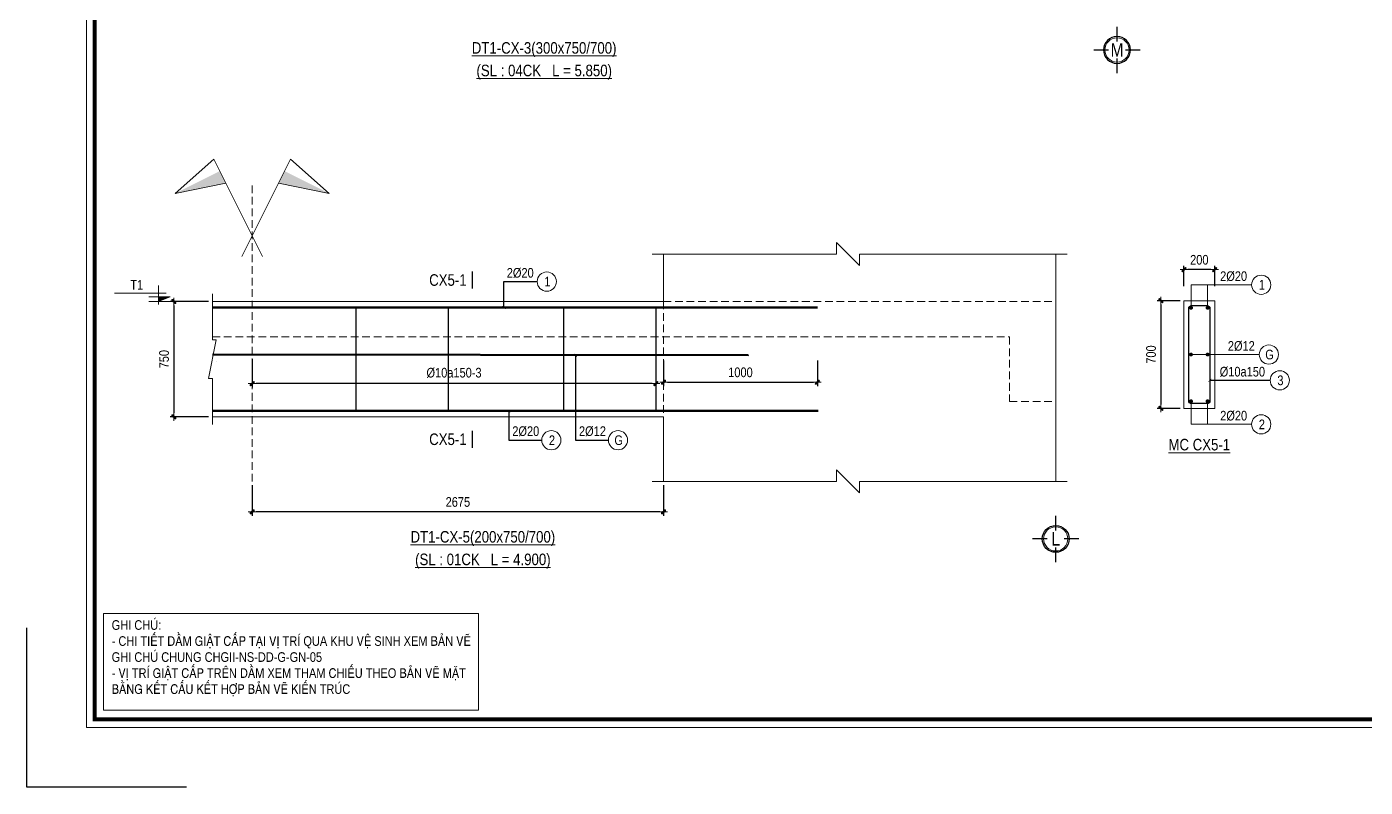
# Model space of a CAD drawing. Header units: millimetres. Extents: x 397144 to 8960116, y 345581 to 674207.
# Drawn here: x 4910048 to 4918751, y 602096 to 607043 of the extents above; entities that cross this region are included whole.
import ezdxf
from ezdxf.enums import TextEntityAlignment as Align

# ---------------------------------------------------------------- set-up
doc = ezdxf.new("R2010")
doc.units = ezdxf.units.MM
doc.header["$PDSIZE"] = -10
doc.linetypes.add('HIDDEN', pattern=[0.375, 0.25, -0.125])
doc.layers.get('0').update_dxf_attribs({"linetype": 'CONTINUOUS'})
doc.layers.get('Defpoints').update_dxf_attribs({"color": 12, "linetype": 'CONTINUOUS'})
for name, color, linetype, lineweight in [('2', 2, 'CONTINUOUS', 20), ('CDAI', 8, 'CONTINUOUS', 30), ('CTHEP', 2, 'CONTINUOUS', 50), ('DBAO', 3, 'CONTINUOUS', 20), ('DGIONG', 4, 'CONTINUOUS', 13), ('KTH', 150, 'CONTINUOUS', 5), ('Net khuat', 8, 'HIDDEN', 13), ('STICK', 1, 'CONTINUOUS', 9), ('TEXT', 7, 'CONTINUOUS', 15)]:
    doc.layers.add(name, color=color, linetype=linetype, lineweight=lineweight)
doc.layers.add('8', color=8, linetype='CONTINUOUS')
doc.layers.add('HATCH', color=7, linetype='CONTINUOUS', lineweight=5, true_color=0x2491ff)
doc.styles.add('HELVECONDENSE', font='VHELVCN_0.TTF')
doc.styles.add('Star-HelCon', font='VHELVCN_0.TTF')
doc.styles.add('TTP-HelCon', font='VHELVCN_0.TTF')
doc.styles.add('VNI-HELVE-CONDENSE', font='VHELVCN_0.TTF')
doc.dimstyles.new('kc-25', dxfattribs={"dimtxt": 62.5, "dimasz": 20, "dimexe": 20, "dimexo": 50, "dimgap": 25, "dimtad": 3, "dimdec": 0, "dimzin": 0, "dimdsep": 46, "dimtxsty": 'VNI-HELVE-CONDENSE', "dimblk": 'DIM', "dimcen": 2.5, "dimclrd": 256, "dimclre": 154, "dimclrt": 7, "dimaunit": 1, "dimadec": 0, "dimazin": 0, "dimtfac": 1, "dimtdec": 0, "dimtix": 1, "dimtmove": 0, "dimatfit": 3, "dimldrblk": 'DOT', "dimfxl": 1, "dimtolj": 1, "dimtzin": 0, "dimarcsym": 0})
doc.dimstyles.new('TTP-25', dxfattribs={"dimscale": 25, "dimtxt": 2.5, "dimasz": 1, "dimexe": 1, "dimexo": 1, "dimgap": 0.09, "dimtad": 0, "dimdec": 4, "dimrnd": 5, "dimzin": 9, "dimdsep": 46, "dimtxsty": 'TTP-HelCon', "dimblk": 'Stick1', "dimcen": 0.09, "dimdle": 1.5, "dimclrd": 256, "dimclre": 256, "dimclrt": 7, "dimadec": 0, "dimazin": 0, "dimtfac": 1, "dimtdec": 4, "dimtmove": 0, "dimatfit": 3, "dimldrblk": '_ArchTick1', "dimfxl": 1, "dimtvp": 1, "dimtolj": 1, "dimtzin": 0, "dimarcsym": 0})

# ---------------------------------------------------------------- blocks, each defined once
blk = doc.blocks.new('dau truc')
blk.add_circle((0, 0), 180)
at = {"layer": '8'}
for p, q in [((0, 127), (0, 345)), ((-127, 0), (-345, 0)), ((345, 0), (127, 0)), ((0, -345), (0, -127))]:
    blk.add_line(p, q, dxfattribs=at)
blk.add_circle((0, 0), 200, dxfattribs=at)
at = {"layer": 'TEXT', "style": 'HELVECONDENSE'}
blk.add_attdef('A', text='', height=233, dxfattribs=at).set_placement((0, 0), align=Align.MIDDLE)
blk = doc.blocks.new('DIM')
h = blk.add_hatch(color=1)
h.paths.add_polyline_path([(0.49, 0.29, 1), (0.29, 0.49), (-0.19, 0), (0.19, 0)])
h.paths.add_polyline_path([(0.19, 0), (-0.19, 0), (-0.49, -0.29, 1), (-0.29, -0.49)])
at = {"color": 9}
for p, q in [((-0.19, 0), (-1.5, 0)), ((0.19, 0), (1.5, 0))]:
    blk.add_line(p, q, dxfattribs=at)
at = {"color": 1}
for p, q in [((-0.49, -0.29), (0.29, 0.49)), ((-0.29, -0.49), (0.49, 0.29)), ((-0.19, 0), (0.19, 0))]:
    blk.add_line(p, q, dxfattribs=at)
blk.add_arc((-0.39, -0.39), 0.138, 135, 315, dxfattribs=at)
blk = doc.blocks.new('Stick1')
at = {"layer": 'STICK'}
h = blk.add_hatch(color=256, dxfattribs=at)
edge = h.paths.add_edge_path()
edge.add_line((0.3, 0.5), (-0.5, -0.3))
edge.add_arc((-0.4, -0.4), 0.141, 135, 315)
edge.add_line((-0.3, -0.5), (0.5, 0.3))
edge.add_arc((0.4, 0.4), 0.141, 315, 495)
blk.add_line((1, 0), (-1, 0), dxfattribs=at)
blk.add_lwpolyline([(0.3, 0.5), (-0.5, -0.3, 1), (-0.3, -0.5), (0.5, 0.3, 1), (0.3, 0.5, 1)], format="xyb", dxfattribs=at)
blk = doc.blocks.new('*D620')
at = {"layer": 'Defpoints', "color": 0, "transparency": 16777216}
for p in [(4911254.5, 605255.5), (4911004.5, 604505.5), (4911254.5, 604505.5)]:
    blk.add_point(p, dxfattribs=at)
at = {"layer": 'KTH', "lineweight": -2, "transparency": 16777216}
for p, q in [((4911229.5, 605255.5), (4910979.5, 605255.5)), ((4911004.5, 605230.5), (4911004.5, 604530.5)), ((4911229.5, 604505.5), (4910979.5, 604505.5))]:
    blk.add_line(p, q, dxfattribs=at)
at = {"layer": 'KTH', "lineweight": -2, "transparency": 16777216, "xscale": 25, "yscale": 25, "zscale": 25}
for p, rotation in [((4911004.5, 605255.5), 90), ((4911004.5, 604505.5), 270)]:
    blk.add_blockref('Stick1', p, dxfattribs=dict(at, rotation=rotation))
at = {"layer": 'KTH', "color": 7, "transparency": 16777216, "insert": (4910940.7, 604880.5), "char_height": 62.5, "attachment_point": 5, "rotation": 90, "style": 'TTP-HelCon'}
blk.add_mtext('\\A1;750', dxfattribs=at)
blk = doc.blocks.new('_ArchTick1')
at = {"color": 0, "const_width": 3.81}
blk.add_lwpolyline([(-12.7, -12.7), (12.7, 12.7)], dxfattribs=at)
blk = doc.blocks.new('CODE')
at = {"layer": 'DBAO'}
for p, q in [((-62.5, -20), (-62.5, 105)), ((-62.5, 0), (-137.5, 30)), ((-137.5, 30), (0, 30)), ((-137.5, 0), (0, 0)), ((-112.5, 55), (223.6, 55))]:
    blk.add_line(p, q, dxfattribs=at)
at = {"layer": 'HATCH', "color": 1}
blk.add_solid([(-62.5, 0), (-137.5, 30), (-62.5, 30)], dxfattribs=at)
blk = doc.blocks.new('*D621')
at = {"layer": 'Defpoints', "color": 0, "transparency": 16777216}
for p in [(4911513.5, 604905.5), (4914138.5, 604911.6), (4911513.5, 604721.5)]:
    blk.add_point(p, dxfattribs=at)
at = {"layer": 'KTH', "lineweight": -2, "transparency": 16777216}
for p, q in [((4911513.5, 604880.5), (4911513.5, 604696.5)), ((4914138.5, 604886.6), (4914138.5, 604696.5)), ((4914113.5, 604721.5), (4911538.5, 604721.5))]:
    blk.add_line(p, q, dxfattribs=at)
at = {"layer": 'KTH', "lineweight": -2, "transparency": 16777216, "xscale": 25, "yscale": 25, "zscale": 25, "rotation": 180}
blk.add_blockref('Stick1', (4911513.5, 604721.5), dxfattribs=at)
at = {"layer": 'KTH', "lineweight": -2, "transparency": 16777216, "xscale": 25, "yscale": 25, "zscale": 25}
blk.add_blockref('Stick1', (4914138.5, 604721.5), dxfattribs=at)
at = {"layer": 'KTH', "color": 7, "transparency": 16777216, "insert": (4912826, 604791.5), "char_height": 62.5, "attachment_point": 5, "style": 'TTP-HelCon'}
blk.add_mtext('\\A1;Þ10a150-3', dxfattribs=at)
blk = doc.blocks.new('*D622')
at = {"layer": 'Defpoints', "color": 0, "transparency": 16777216}
for p in [(4914188.5, 604896.7), (4915188.5, 604896.7), (4915188.5, 604730.7)]:
    blk.add_point(p, dxfattribs=at)
at = {"layer": 'KTH', "lineweight": -2, "transparency": 16777216}
for p, q in [((4914188.5, 604871.7), (4914188.5, 604705.7)), ((4915188.5, 604871.7), (4915188.5, 604705.7)), ((4914213.5, 604730.7), (4915163.5, 604730.7))]:
    blk.add_line(p, q, dxfattribs=at)
at = {"layer": 'KTH', "lineweight": -2, "transparency": 16777216, "xscale": 25, "yscale": 25, "zscale": 25, "rotation": 180}
blk.add_blockref('Stick1', (4914188.5, 604730.7), dxfattribs=at)
at = {"layer": 'KTH', "lineweight": -2, "transparency": 16777216, "xscale": 25, "yscale": 25, "zscale": 25}
blk.add_blockref('Stick1', (4915188.5, 604730.7), dxfattribs=at)
at = {"layer": 'KTH', "color": 7, "transparency": 16777216, "insert": (4914688.5, 604794.6), "char_height": 62.5, "attachment_point": 5, "style": 'TTP-HelCon'}
blk.add_mtext('\\A1;1000', dxfattribs=at)
blk = doc.blocks.new('*D623')
at = {"layer": 'Defpoints', "color": 0, "transparency": 16777216}
for p in [(4911513.5, 604085.5), (4914188.5, 604085.5), (4911513.5, 603887.6)]:
    blk.add_point(p, dxfattribs=at)
at = {"layer": 'KTH', "lineweight": -2, "transparency": 16777216}
for p, q in [((4911513.5, 604060.5), (4911513.5, 603862.6)), ((4914188.5, 604060.5), (4914188.5, 603862.6)), ((4914163.5, 603887.6), (4911538.5, 603887.6))]:
    blk.add_line(p, q, dxfattribs=at)
at = {"layer": 'KTH', "lineweight": -2, "transparency": 16777216, "xscale": 25, "yscale": 25, "zscale": 25, "rotation": 180}
blk.add_blockref('Stick1', (4911513.5, 603887.6), dxfattribs=at)
at = {"layer": 'KTH', "lineweight": -2, "transparency": 16777216, "xscale": 25, "yscale": 25, "zscale": 25}
blk.add_blockref('Stick1', (4914188.5, 603887.6), dxfattribs=at)
at = {"layer": 'KTH', "color": 7, "transparency": 16777216, "insert": (4912851, 603951.4), "char_height": 62.5, "attachment_point": 5, "style": 'TTP-HelCon'}
blk.add_mtext('\\A1;2675', dxfattribs=at)
blk = doc.blocks.new('MC')
at = {"layer": 'CTHEP', "const_width": 10}
blk.add_lwpolyline([(0, 150), (0, 0)], dxfattribs=at)
at = {"layer": 'TEXT', "style": 'TTP-HelCon'}
blk.add_attdef('A', text='', height=100, dxfattribs=at).set_placement((-50, 26), align=Align.RIGHT)
blk = doc.blocks.new('*D624')
at = {"layer": 'Defpoints', "color": 0, "ltscale": 500, "transparency": 16777216}
for p in [(4917572, 605462.8), (4917572, 605329.6), (4917772, 605329.6)]:
    blk.add_point(p, dxfattribs=at)
at = {"layer": 'KTH', "lineweight": -2, "ltscale": 500, "transparency": 16777216}
for p, q in [((4917572, 605354.6), (4917572, 605487.8)), ((4917772, 605354.6), (4917772, 605487.8)), ((4917747, 605462.8), (4917597, 605462.8))]:
    blk.add_line(p, q, dxfattribs=at)
at = {"layer": 'KTH', "lineweight": -2, "ltscale": 500, "transparency": 16777216, "xscale": 25, "yscale": 25, "zscale": 25, "rotation": 180}
blk.add_blockref('Stick1', (4917572, 605462.8), dxfattribs=at)
at = {"layer": 'KTH', "lineweight": -2, "ltscale": 500, "transparency": 16777216, "xscale": 25, "yscale": 25, "zscale": 25}
blk.add_blockref('Stick1', (4917772, 605462.8), dxfattribs=at)
at = {"layer": 'KTH', "color": 7, "ltscale": 500, "transparency": 16777216, "insert": (4917672, 605526.6), "char_height": 62.5, "attachment_point": 5, "style": 'TTP-HelCon'}
blk.add_mtext('\\A1;200', dxfattribs=at)
blk = doc.blocks.new('*D625')
at = {"layer": 'Defpoints', "color": 0, "ltscale": 500, "transparency": 16777216}
for p in [(4917572, 605260.6), (4917422.2, 604560.6), (4917572, 604560.6)]:
    blk.add_point(p, dxfattribs=at)
at = {"layer": 'KTH', "lineweight": -2, "ltscale": 500, "transparency": 16777216}
for p, q in [((4917547, 605260.6), (4917397.2, 605260.6)), ((4917422.2, 605235.6), (4917422.2, 604585.6)), ((4917547, 604560.6), (4917397.2, 604560.6))]:
    blk.add_line(p, q, dxfattribs=at)
at = {"layer": 'KTH', "lineweight": -2, "ltscale": 500, "transparency": 16777216, "xscale": 25, "yscale": 25, "zscale": 25}
for p, rotation in [((4917422.2, 605260.6), 90), ((4917422.2, 604560.6), 270)]:
    blk.add_blockref('Stick1', p, dxfattribs=dict(at, rotation=rotation))
at = {"layer": 'KTH', "color": 7, "ltscale": 500, "transparency": 16777216, "insert": (4917358.4, 604910.6), "char_height": 62.5, "attachment_point": 5, "rotation": 90, "style": 'TTP-HelCon'}
blk.add_mtext('\\A1;700', dxfattribs=at)
blk = doc.blocks.new('CHG_XX_Khung ten')
blk.add_lwpolyline([(15, 579), (826, 579), (826, 15), (15, 15)], close=True)
at = {"color": 4, "linetype": 'Continuous', "const_width": 1}
blk.add_lwpolyline([(17, 577), (824, 577), (824, 17), (17, 17)], close=True, dxfattribs=at)
at = {"layer": 'Defpoints', "color": 1, "ltscale": 2}
blk.add_lwpolyline([(40.06, 0), (0, 0), (0, 40)], dxfattribs=at)
blk = doc.blocks.new('GHICHU11')
at = {"layer": 'KTH'}
blk.add_lwpolyline([(0, 628.9), (2438.7, 628.9), (2438.7, 0), (0, 0)], close=True, dxfattribs=at)
at = {"layer": 'TEXT', "ltscale": 0.8, "insert": (53, 584.6), "char_height": 62.5, "width": 2404.343, "attachment_point": 1, "style": 'TTP-HelCon'}
blk.add_mtext('GHI CHUÙ:\\P- CHI TIEÁT DAÀM GIAÄT CAÁP TAÏI VÒ TRÍ QUA KHU VEÄ SINH XEM BAÛN VEÕ GHI CHUÙ CHUNG CHGII-NS-DD-G-GN-05\\P- VÒ TRÍ GIAÄT CAÁP TREÂN DAÀM XEM THAM CHIEÁU THEO BAÛN VEÕ MAËT BAÈNG KEÁT CAÁU KEÁT HÔÏP BAÛN VEÕ KIEÁN TRUÙC  ', dxfattribs=at)

msp = doc.modelspace()

# ---------------------------------------------------------------- linework, layer by layer
at = {"layer": 'CDAI', "ltscale": 52.5}
for p, q in [((4912188.45717, 605220.54907), (4912188.45717, 604540.54907)), ((4912788.45717, 605220.54907), (4912788.45717, 604540.54907)), ((4913538.45717, 605220.54907), (4913538.45717, 604540.54907)), ((4914138.45717, 605220.54907), (4914138.45717, 604540.54907))]:
    msp.add_line(p, q, dxfattribs=at)
at = {"layer": 'CDAI'}
msp.add_lwpolyline([(4917622.02027, 605229.30627), (4917722.02027, 605229.30627, -0.4142135624), (4917740.77027, 605210.55627), (4917740.77027, 604610.55627, -0.4142135624), (4917722.02027, 604591.80627), (4917622.02027, 604591.80627, -0.4142135624), (4917603.27027, 604610.55627), (4917603.27027, 605210.55627, -0.4142135624)], format="xyb", close=True, dxfattribs=at)
at = {"layer": 'CTHEP'}
for p, q in [((4911254.49699, 605216.54907), (4915188.45717, 605216.54907)), ((4911284.49699, 604866.54907), (4911284.49699, 604866.54907))]:
    msp.add_line(p, q, dxfattribs=at)
at = {"layer": 'CTHEP', "const_width": 12.5}
for points in [[(4917612.02027, 605214.30627, 1), (4917624.52027, 605214.30627, 1)], [(4917719.52027, 605214.30627, 1), (4917732.02027, 605214.30627, 1)], [(4917612.02027, 604910.55627, 1), (4917624.52027, 604910.55627, 1)], [(4917719.52027, 604910.55627, 1), (4917732.02027, 604910.55627, 1)], [(4917612.02027, 604606.80627, 1), (4917624.52027, 604606.80627, 1)], [(4917719.52027, 604606.80627, 1), (4917732.02027, 604606.80627, 1)]]:
    msp.add_lwpolyline(points, format="xyb", close=True, dxfattribs=at)
at = {"layer": 'CTHEP'}
msp.add_lwpolyline([(4911255.9365, 604911.30711), (4914738.45717, 604905.54907), (4914738.45717, 604905.54907)], close=True, dxfattribs=at)
msp.add_lwpolyline([(4911254.49699, 604544.54907), (4915194.55356, 604544.54907)], dxfattribs=at)
at = {"layer": 'DBAO'}
for points in [[(4911254.49699, 605255.54907), (4914188.45717, 605255.54907), (4914188.45717, 605563.94341)], [(4916738.45717, 605563.94341), (4916738.45717, 605255.54907), (4916738.45717, 605255.54907), (4916738.45717, 604505.54907), (4916738.45717, 604505.54907), (4916738.45717, 604085.54907)], [(4911254.49699, 604505.54907), (4914188.45717, 604505.54907), (4914188.45717, 604085.54907)]]:
    msp.add_lwpolyline(points, dxfattribs=at)
at = {"layer": 'DBAO', "flags": 128}
for points in [[(4917572.02027, 605260.55627), (4917772.02027, 605260.55627)], [(4917772.02027, 605260.55627), (4917772.02027, 604560.55627), (4917572.02027, 604560.55627), (4917572.02027, 605260.55627)]]:
    msp.add_lwpolyline(points, dxfattribs=at)
at = {"layer": 'DGIONG'}
for p, q in [((4917618.27027, 605214.30627), (4917618.27027, 605364.30627)), ((4917618.27027, 605364.30627), (4918012.02027, 605364.30627)), ((4917725.77027, 605214.30627), (4917725.77027, 605364.30627)), ((4917618.27027, 604910.55627), (4918062.02027, 604910.55627)), ((4917618.27027, 604456.80627), (4917618.27027, 604606.80627)), ((4917725.77027, 604456.80627), (4917725.77027, 604606.80627)), ((4917618.27027, 604456.80627), (4918012.02027, 604456.80627))]:
    msp.add_line(p, q, dxfattribs=at)
for points in [[(4914113.45717, 605563.94341), (4915313.45717, 605563.94341), (4915313.45717, 605638.94341), (4915463.45717, 605488.94341), (4915463.45717, 605563.94341), (4916813.45717, 605563.94341)], [(4914113.45717, 604085.54907), (4915313.45717, 604085.54907), (4915313.45717, 604160.54907), (4915463.45717, 604010.54907), (4915463.45717, 604085.54907), (4916813.45717, 604085.54907)]]:
    msp.add_lwpolyline(points, dxfattribs=at)
for centre in [(4913428.90318, 605385.05818), (4918074.52027, 605364.30627), (4918124.52027, 604910.55627), (4918195.11567, 604742.90831), (4918074.52027, 604456.80627), (4913458.76428, 604353.50481)]:
    msp.add_circle(centre, 62.5, dxfattribs=at)
at = {"layer": 'Net khuat', "ltscale": 200}
for p, q in [((4914188.45717, 605255.54907), (4914188.45717, 604505.54907)), ((4914188.45717, 605255.54907), (4916738.45717, 605255.54907)), ((4911254.49699, 605025.54907), (4916438.45717, 605025.54907))]:
    msp.add_line(p, q, dxfattribs=at)
msp.add_lwpolyline([(4916438.45717, 605025.54907), (4916438.45717, 604605.54907), (4916438.45717, 604605.54907), (4916738.45717, 604605.54907)], dxfattribs=at)

# ---------------------------------------------------------------- block references
at = {"xscale": 0.75, "yscale": 0.75, "zscale": 0.75}
for p in [(4912945.42301, 605338.44341), (4912945.42301, 604302.66383)]:
    msp.add_blockref('MC', p, dxfattribs=at).add_auto_attribs({'A': 'CX5-1'})
at = {"layer": '2', "ltscale": 300}
ref = msp.add_blockref('dau truc', (4917136.93041, 606891.72984), dxfattribs=dict(at, xscale=-0.4367131292819977, yscale=0.4367131292819977, zscale=0.4367131294857245))
ref.add_attrib('A', 'M', dxfattribs={"layer": 'TEXT', "height": 87.5, "style": 'HELVECONDENSE'}).set_placement((4917136.93041, 606891.72984), align=Align.MIDDLE)
ref = msp.add_blockref('dau truc', (4916738.45717, 603711.70666), dxfattribs=dict(at, xscale=0.4367131292819977, yscale=0.4367131292819977, zscale=0.4367131292819977))
ref.add_attrib('A', 'L', dxfattribs={"layer": 'TEXT', "height": 87.5, "style": 'HELVECONDENSE'}).set_placement((4916738.45717, 603711.70666), align=Align.MIDDLE)
at = {"layer": 'KTH', "linetype": 'Continuous', "xscale": -1}
msp.add_blockref('CODE', (4910841.99699, 605255.54907), dxfattribs=at)

# ---------------------------------------------------------------- texts
at = {"layer": 'TEXT', "style": 'TTP-HelCon'}
for s, p in [('%%UDT1-CX-3(300x750/700)', (4913411.93041, 606867.59437)), ('%%U(SL : 04CK   L = 5.850)', (4913412.53041, 606720.69978)), ('%%UMC CX5-1', (4917672.02027, 604287.26274)), ('%%UDT1-CX-5(200x750/700)', (4913013.45717, 603687.5712)), ('%%U(SL : 01CK   L = 4.900)', (4913013.45717, 603540.6766))]:
    msp.add_text(s, height=75, dxfattribs=at).set_placement(p, align=Align.CENTER)
for s, p in [('2Þ20', (4913168.77929, 605410.91112)), ('2Þ20', (4917807.47861, 605389.30627)), ('2Þ12', (4917857.47861, 604935.55627)), ('Þ10a150', (4917804.70448, 604767.90831)), ('2Þ20', (4917807.74395, 604481.80627)), ('2Þ20', (4913204.95641, 604381.40186))]:
    msp.add_text(s, height=62.5, dxfattribs=at).set_placement(p)
msp.add_text('T1    ', height=62.5, dxfattribs=at).set_placement((4910884.26365, 605332.54406), align=Align.RIGHT)
at = {"layer": 'TEXT', "style": 'Star-HelCon'}
for s, p in [('1', (4913433.06985, 605385.05818)), ('1', (4918078.68694, 605364.30627)), ('G', (4918128.68694, 604910.55627)), ('3', (4918199.28233, 604742.90831)), ('2', (4918078.68694, 604456.80627)), ('2', (4913462.93094, 604353.50481))]:
    msp.add_text(s, height=62.5, dxfattribs=at).set_placement(p, align=Align.MIDDLE)

# ---------------------------------------------------------------- dimensions: what is measured, and where the dimension line sits
at = {"layer": 'KTH', "ltscale": 500}
dim = msp.add_linear_dim(base=(4917572.02027, 605462.80627), p1=(4917772.02027, 605329.56822), p2=(4917572.02027, 605329.56822), dimstyle='TTP-25', override={"dimtxsty": 'TTP-HelCon'}, dxfattribs=at)
dim.commit()
dim.dimension.update_dxf_attribs({"geometry": '*D624', "text_midpoint": (4917672.02027, 605526.63961)})
at = {"layer": 'KTH'}
dim = msp.add_linear_dim(base=(4911004.49699, 604505.54907), p1=(4911254.49699, 605255.54907), p2=(4911254.49699, 604505.54907), angle=270, dimstyle='TTP-25', override={"dimtmove": 1}, dxfattribs=at)
dim.commit()
dim.dimension.update_dxf_attribs({"geometry": '*D620', "text_midpoint": (4910940.66365, 604880.54907)})
at = {"layer": 'KTH', "ltscale": 500}
dim = msp.add_linear_dim(base=(4917422.18746, 604560.55627), p1=(4917572.02027, 605260.55627), p2=(4917572.02027, 604560.55627), angle=90, dimstyle='TTP-25', override={"dimtxsty": 'TTP-HelCon'}, dxfattribs=at)
dim.commit()
dim.dimension.update_dxf_attribs({"geometry": '*D625', "text_midpoint": (4917358.35413, 604910.55627)})
at = {"layer": 'KTH'}
dim = msp.add_linear_dim(base=(4911513.45717, 604721.54907), p1=(4914138.45717, 604911.56225), p2=(4911513.45717, 604905.54907), angle=180, text='Þ10a150-3', dimstyle='TTP-25', override={"dimtmove": 1}, dxfattribs=at)
dim.commit()
dim.dimension.update_dxf_attribs({"geometry": '*D621', "text_midpoint": (4912825.95717, 604791.46573)})
dim = msp.add_linear_dim(base=(4915188.45717, 604730.73375), p1=(4914188.45717, 604896.71708), p2=(4915188.45717, 604896.71708), angle=180, dimstyle='TTP-25', dxfattribs=at)
dim.commit()
dim.dimension.update_dxf_attribs({"geometry": '*D622', "text_midpoint": (4914688.45717, 604794.56709)})
dim = msp.add_linear_dim(base=(4911513.45717, 603887.5712), p1=(4914188.45717, 604085.54907), p2=(4911513.45717, 604085.54907), dimstyle='TTP-25', override={"dimtmove": 1}, dxfattribs=at)
dim.commit()
dim.dimension.update_dxf_attribs({"geometry": '*D623', "text_midpoint": (4912850.95717, 603951.40453)})

# ---------------------------------------------------------------- leaders
at = {"layer": 'DGIONG'}
for points in [[(4913150.26752, 605216.54907), (4913150.26726, 605385.05818), (4913366.40318, 605385.05818)], [(4917740.77027, 604742.90831), (4918132.61567, 604742.90831)], [(4913181.94464, 604540.54907), (4913181.94438, 604353.50481), (4913396.26428, 604353.50481)]]:
    msp.add_leader(points, dimstyle='kc-25', override={"dimtad": 0, "dimldrblk": 'ArchTick', "dimfxl": 100, "dimarcsym": 1}, dxfattribs=at)

# ---------------------------------------------------------------- next in the draw order: block references
at = {"layer": 'KTH', "ltscale": 0.8, "xscale": 25.92478421702978, "yscale": 25.92478421702978, "zscale": 25.92478421702978}
msp.add_blockref('CHG_XX_Khung ten', (4910047.85616, 602096.26671), dxfattribs=at)

# ---------------------------------------------------------------- next in the draw order: linework, layer by layer
at = {"layer": 'DBAO', "ltscale": 0.8}
for p, q in [((4911263.45717, 606182.16371), (4911011.89952, 605958.55691)), ((4911580.53921, 605547.99963), (4911263.45717, 606182.16371)), ((4911446.37513, 605547.99963), (4911763.45717, 606182.16371)), ((4911763.45717, 606182.16371), (4912015.01482, 605958.55691)), ((4911011.89952, 605958.55691), (4911341.71955, 606025.63895)), ((4912015.01482, 605958.55691), (4911685.19479, 606025.63895))]:
    msp.add_line(p, q, dxfattribs=at)
at = {"layer": 'DBAO', "ltscale": 0.8, "flags": 128}
msp.add_lwpolyline([(4911254.49699, 605305.54907), (4911254.49699, 605005.54907), (4911279.49699, 605005.54907), (4911229.49699, 604755.54907), (4911254.49699, 604755.54907), (4911254.49699, 604455.54907)], dxfattribs=at)
at = {"layer": 'DBAO', "ltscale": 0.8}
for points in [[(4911302.58836, 606103.90133), (4911011.89952, 605958.55691), (4911341.71955, 606025.63895), (4911011.89952, 605958.55691)], [(4911724.32598, 606103.90133), (4912015.01482, 605958.55691), (4911685.19479, 606025.63895), (4912015.01482, 605958.55691)]]:
    msp.add_solid(points, dxfattribs=at)
at = {"layer": 'DGIONG'}
msp.add_circle((4913892.31645, 604353.50481), 62.5, dxfattribs=at)
at = {"layer": 'Net khuat', "ltscale": 200}
msp.add_line((4911513.45717, 604085.54907), (4911513.45717, 606017.04918), dxfattribs=at)

# ---------------------------------------------------------------- next in the draw order: block references
at = {"layer": 'DBAO'}
msp.add_blockref('GHICHU11', (4910547.07306, 602598.05719), dxfattribs=at)

# ---------------------------------------------------------------- next in the draw order: texts
at = {"layer": 'TEXT', "style": 'TTP-HelCon'}
msp.add_text('2Þ12', height=62.5, dxfattribs=at).set_placement((4913638.50858, 604381.40186))
at = {"layer": 'TEXT', "style": 'Star-HelCon'}
msp.add_text('G', height=62.5, dxfattribs=at).set_placement((4913896.48312, 604353.50481), align=Align.MIDDLE)

# ---------------------------------------------------------------- next in the draw order: leaders
at = {"layer": 'DGIONG'}
msp.add_leader([(4913615.49681, 604905.54907), (4913615.49655, 604353.50481), (4913829.81645, 604353.50481)], dimstyle='kc-25', override={"dimtad": 0, "dimldrblk": 'ArchTick', "dimfxl": 100, "dimarcsym": 1}, dxfattribs=at)

doc.saveas('drawing.dxf')
